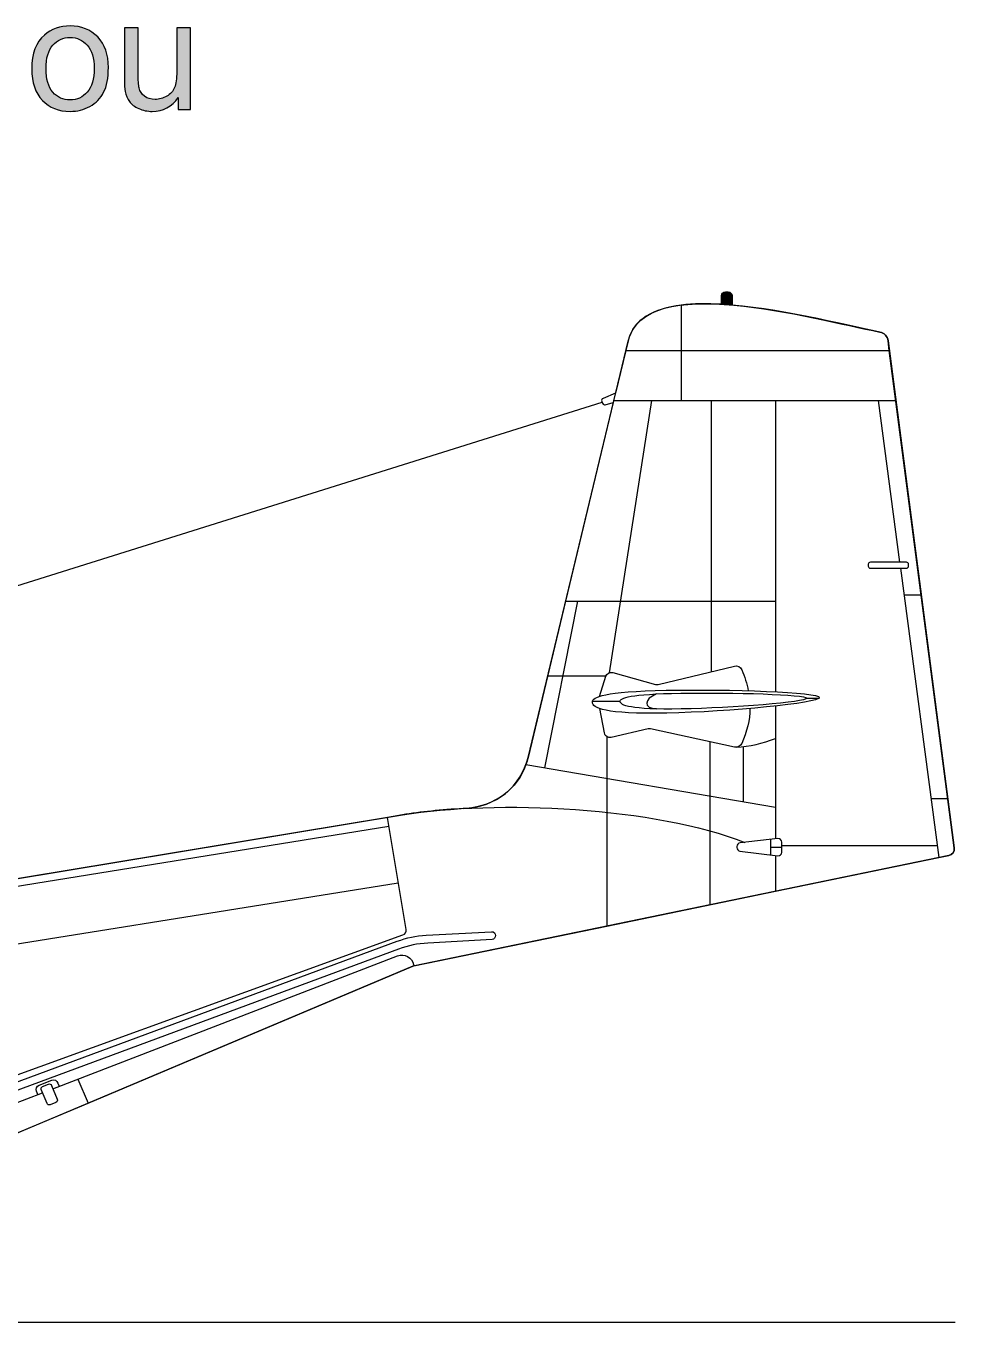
# Model space of a CAD drawing. Extents: x 65 to 355, y 40 to 244.
# Drawn here: x 152.9 to 190.3, y 190.4 to 242.6 of the extents above; entities that cross this region are included whole.
import ezdxf

# ---------------------------------------------------------------- set-up
doc = ezdxf.new("R2010")
doc.units = 0
doc.header["$MEASUREMENT"] = 0
for name, color, linetype in [('4-VIEW', 7, 'CONTINUOUS'), ('SOLIDS', 7, 'CONTINUOUS'), ('TITLE', 7, 'CONTINUOUS')]:
    doc.layers.add(name, color=color, linetype=linetype)

# ---------------------------------------------------------------- blocks, each defined once
blk = doc.blocks.new('BLOCK_28')
at = {"layer": 'TITLE'}
h = blk.add_hatch(color=7, dxfattribs=at)
h.dxf.hatch_style = 2
edge = h.paths.add_edge_path()
edge.add_spline(control_points=[(153.128, 240.905), (153.128, 241.515), (153.297, 241.967), (153.636, 242.26), (153.92, 242.504), (154.265, 242.626), (154.672, 242.626), (155.125, 242.626), (155.495, 242.478), (155.782, 242.181), (156.069, 241.884), (156.213, 241.475), (156.213, 240.952), (156.213, 240.528), (156.149, 240.195), (156.022, 239.952), (155.895, 239.709), (155.71, 239.52), (155.467, 239.386), (155.224, 239.252), (154.959, 239.184), (154.672, 239.184), (154.211, 239.184), (153.838, 239.332), (153.554, 239.628), (153.27, 239.923), (153.128, 240.349), (153.128, 240.905)], knot_values=[0, 0, 0, 0, 1, 1, 1, 2, 2, 2, 3, 3, 3, 4, 4, 4, 5, 5, 5, 6, 6, 6, 7, 7, 7, 8, 8, 8, 9, 9, 9, 9], degree=3, periodic=1)
edge = h.paths.add_edge_path()
edge.add_spline(control_points=[(153.702, 240.905), (153.702, 240.484), (153.794, 240.168), (153.978, 239.958), (154.161, 239.748), (154.393, 239.643), (154.672, 239.643), (154.949, 239.643), (155.18, 239.749), (155.363, 239.96), (155.547, 240.17), (155.639, 240.492), (155.639, 240.924), (155.639, 241.331), (155.547, 241.64), (155.362, 241.849), (155.177, 242.059), (154.947, 242.164), (154.672, 242.164), (154.393, 242.164), (154.161, 242.06), (153.978, 241.851), (153.794, 241.642), (153.702, 241.327), (153.702, 240.905)], knot_values=[0, 0, 0, 0, 1, 1, 1, 2, 2, 2, 3, 3, 3, 4, 4, 4, 5, 5, 5, 6, 6, 6, 7, 7, 7, 8, 8, 8, 8], degree=3, periodic=1)
h = blk.add_hatch(color=7, dxfattribs=at)
h.dxf.hatch_style = 2
edge = h.paths.add_edge_path()
edge.add_spline(control_points=[(159.025, 239.259), (159.025, 239.259), (159.025, 239.742), (159.025, 239.742), (158.769, 239.37), (158.421, 239.184), (157.98, 239.184), (157.786, 239.184), (157.605, 239.222), (157.436, 239.296), (157.268, 239.37), (157.143, 239.464), (157.061, 239.577), (156.979, 239.689), (156.922, 239.827), (156.889, 239.991), (156.866, 240.1), (156.855, 240.274), (156.855, 240.511), (156.855, 240.511), (156.855, 242.552), (156.855, 242.552), (156.855, 242.552), (157.413, 242.552), (157.413, 242.552), (157.413, 242.552), (157.413, 240.725), (157.413, 240.725), (157.413, 240.434), (157.424, 240.238), (157.447, 240.136), (157.482, 239.989), (157.557, 239.874), (157.67, 239.791), (157.784, 239.707), (157.925, 239.665), (158.092, 239.665), (158.259, 239.665), (158.417, 239.708), (158.563, 239.794), (158.71, 239.879), (158.814, 239.996), (158.875, 240.144), (158.936, 240.292), (158.966, 240.506), (158.966, 240.787), (158.966, 240.787), (158.966, 242.552), (158.966, 242.552), (158.966, 242.552), (159.524, 242.552), (159.524, 242.552), (159.524, 242.552), (159.524, 239.259), (159.524, 239.259), (159.524, 239.259), (159.025, 239.259), (159.025, 239.259)], knot_values=[0, 0, 0, 0, 1, 1, 1, 2, 2, 2, 3, 3, 3, 4, 4, 4, 5, 5, 5, 6, 6, 6, 7, 7, 7, 8, 8, 8, 9, 9, 9, 10, 10, 10, 11, 11, 11, 12, 12, 12, 13, 13, 13, 14, 14, 14, 15, 15, 15, 16, 16, 16, 17, 17, 17, 18, 18, 18, 19, 19, 19, 19], degree=3, periodic=1)
for points, knots in [([(153.128, 240.905), (153.128, 241.515), (153.297, 241.967), (153.636, 242.26), (153.92, 242.504), (154.265, 242.626), (154.672, 242.626), (155.125, 242.626), (155.495, 242.478), (155.782, 242.181), (156.069, 241.884), (156.213, 241.475), (156.213, 240.952), (156.213, 240.528), (156.149, 240.195), (156.022, 239.952), (155.895, 239.709), (155.71, 239.52), (155.467, 239.386), (155.224, 239.252), (154.959, 239.184), (154.672, 239.184), (154.211, 239.184), (153.838, 239.332), (153.554, 239.628), (153.27, 239.923), (153.128, 240.349), (153.128, 240.905)], [0, 0, 0, 0, 1, 1, 1, 2, 2, 2, 3, 3, 3, 4, 4, 4, 5, 5, 5, 6, 6, 6, 7, 7, 7, 8, 8, 8, 9, 9, 9, 9]), ([(159.025, 239.259), (159.025, 239.259), (159.025, 239.742), (159.025, 239.742), (158.769, 239.37), (158.421, 239.184), (157.98, 239.184), (157.786, 239.184), (157.605, 239.222), (157.436, 239.296), (157.268, 239.37), (157.143, 239.464), (157.061, 239.577), (156.979, 239.689), (156.922, 239.827), (156.889, 239.991), (156.866, 240.1), (156.855, 240.274), (156.855, 240.511), (156.855, 240.511), (156.855, 242.552), (156.855, 242.552), (156.855, 242.552), (157.413, 242.552), (157.413, 242.552), (157.413, 242.552), (157.413, 240.725), (157.413, 240.725), (157.413, 240.434), (157.424, 240.238), (157.447, 240.136), (157.482, 239.989), (157.557, 239.874), (157.67, 239.791), (157.784, 239.707), (157.925, 239.665), (158.092, 239.665), (158.259, 239.665), (158.417, 239.708), (158.563, 239.794), (158.71, 239.879), (158.814, 239.996), (158.875, 240.144), (158.936, 240.292), (158.966, 240.506), (158.966, 240.787), (158.966, 240.787), (158.966, 242.552), (158.966, 242.552), (158.966, 242.552), (159.524, 242.552), (159.524, 242.552), (159.524, 242.552), (159.524, 239.259), (159.524, 239.259), (159.524, 239.259), (159.025, 239.259), (159.025, 239.259)], [0, 0, 0, 0, 1, 1, 1, 2, 2, 2, 3, 3, 3, 4, 4, 4, 5, 5, 5, 6, 6, 6, 7, 7, 7, 8, 8, 8, 9, 9, 9, 10, 10, 10, 11, 11, 11, 12, 12, 12, 13, 13, 13, 14, 14, 14, 15, 15, 15, 16, 16, 16, 17, 17, 17, 18, 18, 18, 19, 19, 19, 19]), ([(153.702, 240.905), (153.702, 240.484), (153.794, 240.168), (153.978, 239.958), (154.161, 239.748), (154.393, 239.643), (154.672, 239.643), (154.949, 239.643), (155.18, 239.749), (155.363, 239.96), (155.547, 240.17), (155.639, 240.492), (155.639, 240.924), (155.639, 241.331), (155.547, 241.64), (155.362, 241.849), (155.177, 242.059), (154.947, 242.164), (154.672, 242.164), (154.393, 242.164), (154.161, 242.06), (153.978, 241.851), (153.794, 241.642), (153.702, 241.327), (153.702, 240.905)], [0, 0, 0, 0, 1, 1, 1, 2, 2, 2, 3, 3, 3, 4, 4, 4, 5, 5, 5, 6, 6, 6, 7, 7, 7, 8, 8, 8, 8])]:
    blk.add_open_spline(points, degree=3, knots=knots, dxfattribs=at)

msp = doc.modelspace()

# ---------------------------------------------------------------- hatches: boundary and pattern name
at = {"layer": 'SOLIDS'}
h = msp.add_hatch(color=7, dxfattribs=at)
edge = h.paths.add_edge_path()
edge.add_spline(control_points=[(180.899, 231.756), (180.899, 231.756), (180.909, 231.414), (180.909, 231.414), (181.047, 231.406), (181.188, 231.396), (181.33, 231.384), (181.33, 231.384), (181.33, 231.756), (181.33, 231.756), (181.33, 231.843), (181.257, 231.915), (181.17, 231.915), (181.17, 231.915), (181.058, 231.915), (181.058, 231.915), (180.971, 231.915), (180.899, 231.843), (180.899, 231.756)], knot_values=[0, 0, 0, 0, 1, 1, 1, 2, 2, 2, 3, 3, 3, 4, 4, 4, 5, 5, 5, 6, 6, 6, 6], degree=3, periodic=1)

# ---------------------------------------------------------------- linework, layer by layer
at = {"layer": '4-VIEW', "color": 7}
for points in [[(179.277, 231.381), (179.277, 227.547)], [(177.048, 229.551), (187.656, 229.551)], [(116.148, 208.669), (176.094, 227.471)], [(176.385, 216.578), (178.089, 227.547)], [(176.566, 227.547), (187.918, 227.547)], [(180.498, 216.622), (180.498, 227.547)], [(183.073, 227.547), (183.073, 215.807)], [(187.213, 227.547), (188.075, 221.028)], [(188.107, 220.786), (189.646, 209.136)], [(175.097, 219.461), (173.772, 212.749)], [(174.624, 219.461), (183.073, 219.461)], [(188.247, 219.72), (188.94, 219.72)], [(176.248, 216.437), (173.914, 216.437)], [(176.82, 215.419), (175.703, 215.419)], [(183.073, 215.237), (183.073, 209.884)], [(184.332, 215.549), (184.848, 215.549)], [(176.284, 214.004), (176.284, 206.357)], [(180.431, 213.799), (180.431, 207.255)], [(181.778, 213.604), (181.778, 211.39)], [(173.026, 212.877), (183.073, 211.161)], [(189.331, 211.516), (190.009, 211.516)], [(182.878, 209.861), (182.878, 209.242)], [(182.878, 209.552), (183.331, 209.552)], [(183.331, 209.613), (189.581, 209.613)], [(183.073, 209.217), (183.073, 207.765)], [(154.984, 200.212), (155.394, 199.241)], [(102.465, 190.425), (190.306, 190.425)]]:
    msp.add_lwpolyline(points, dxfattribs=at)
for points, knots in [([(170.504, 211.107), (171.833, 211.153), (172.833, 212.006), (173.11, 213.157), (173.11, 213.157), (177.139, 229.932), (177.139, 229.932), (177.814, 232.74), (184.452, 230.857), (187.275, 230.299), (187.453, 230.264), (187.582, 230.125), (187.606, 229.946), (187.606, 229.946), (190.273, 209.522), (190.273, 209.522), (190.292, 209.381), (190.199, 209.25), (190.06, 209.222), (190.06, 209.222), (168.475, 204.763), (168.475, 204.763), (168.475, 204.763), (151.477, 197.588), (151.477, 197.588), (150.32, 197.1), (149.246, 196.884), (147.991, 196.889), (147.991, 196.889), (136.127, 196.937), (136.127, 196.937)], [0, 0, 0, 0, 1, 1, 1, 2, 2, 2, 3, 3, 3, 4, 4, 4, 5, 5, 5, 6, 6, 6, 7, 7, 7, 8, 8, 8, 9, 9, 9, 10, 10, 10, 10]), ([(180.899, 231.415), (180.899, 231.415), (180.899, 231.756), (180.899, 231.756), (180.899, 231.843), (180.97, 231.915), (181.058, 231.915), (181.058, 231.915), (181.17, 231.915), (181.17, 231.915), (181.257, 231.915), (181.33, 231.843), (181.33, 231.756), (181.33, 231.756), (181.33, 231.388), (181.33, 231.388)], [0, 0, 0, 0, 1, 1, 1, 2, 2, 2, 3, 3, 3, 4, 4, 4, 5, 5, 5, 5]), ([(176.637, 227.84), (176.637, 227.84), (176.132, 227.625), (176.132, 227.625), (176.086, 227.605), (176.059, 227.552), (176.08, 227.506), (176.08, 227.506), (176.112, 227.43), (176.112, 227.43), (176.132, 227.383), (176.174, 227.353), (176.222, 227.367), (176.222, 227.367), (176.545, 227.458), (176.545, 227.458)], [0, 0, 0, 0, 1, 1, 1, 2, 2, 2, 3, 3, 3, 4, 4, 4, 5, 5, 5, 5]), ([(186.895, 221.028), (186.895, 221.028), (188.349, 221.028), (188.349, 221.028), (188.394, 221.028), (188.431, 220.992), (188.431, 220.947), (188.431, 220.947), (188.431, 220.868), (188.431, 220.868), (188.431, 220.823), (188.394, 220.786), (188.349, 220.786), (188.349, 220.786), (186.895, 220.786), (186.895, 220.786), (186.85, 220.786), (186.813, 220.823), (186.813, 220.868), (186.813, 220.868), (186.813, 220.947), (186.813, 220.947), (186.813, 220.992), (186.85, 221.028), (186.895, 221.028), (186.895, 221.028), (186.895, 221.028), (186.895, 221.028)], [0, 0, 0, 0, 1, 1, 1, 2, 2, 2, 3, 3, 3, 4, 4, 4, 5, 5, 5, 6, 6, 6, 7, 7, 7, 8, 8, 8, 9, 9, 9, 9]), ([(175.985, 215.625), (175.985, 215.625), (176.248, 216.437), (176.248, 216.437), (176.285, 216.55), (176.404, 216.615), (176.52, 216.583), (176.52, 216.583), (178.239, 216.107), (178.239, 216.107), (178.277, 216.097), (178.312, 216.096), (178.351, 216.105), (178.351, 216.105), (181.42, 216.844), (181.42, 216.844), (181.541, 216.873), (181.664, 216.812), (181.714, 216.697), (181.835, 216.416), (181.925, 216.134), (181.98, 215.851)], [0, 0, 0, 0, 1, 1, 1, 2, 2, 2, 3, 3, 3, 4, 4, 4, 5, 5, 5, 6, 6, 6, 7, 7, 7, 7]), ([(178.676, 215.869), (176.151, 215.817), (175.699, 215.605), (175.703, 215.386), (175.707, 215.167), (176.168, 214.896), (178.693, 214.949), (181.218, 215.001), (184.853, 215.357), (184.848, 215.576), (184.844, 215.795), (181.202, 215.922), (178.676, 215.869), (178.676, 215.869), (178.676, 215.869), (178.676, 215.869)], [0, 0, 0, 0, 1, 1, 1, 2, 2, 2, 3, 3, 3, 4, 4, 4, 5, 5, 5, 5]), ([(179.263, 215.752), (177.188, 215.716), (176.816, 215.57), (176.82, 215.419), (176.823, 215.268), (177.201, 215.081), (179.276, 215.117), (181.35, 215.153), (184.336, 215.399), (184.332, 215.549), (184.328, 215.701), (181.337, 215.788), (179.263, 215.752), (179.263, 215.752), (179.263, 215.752), (179.263, 215.752)], [0, 0, 0, 0, 1, 1, 1, 2, 2, 2, 3, 3, 3, 4, 4, 4, 5, 5, 5, 5]), ([(182.046, 215.137), (182.04, 214.67), (181.934, 214.2), (181.714, 213.726), (181.664, 213.617), (181.547, 213.559), (181.43, 213.584), (181.43, 213.584), (178.048, 214.312), (178.048, 214.312), (178.014, 214.319), (177.985, 214.319), (177.952, 214.311), (177.952, 214.311), (176.456, 213.973), (176.456, 213.973), (176.395, 213.959), (176.337, 213.97), (176.284, 214.004), (176.231, 214.039), (176.199, 214.088), (176.187, 214.15), (176.187, 214.15), (176.007, 215.13), (176.007, 215.13)], [0, 0, 0, 0, 1, 1, 1, 2, 2, 2, 3, 3, 3, 4, 4, 4, 5, 5, 5, 6, 6, 6, 7, 7, 7, 8, 8, 8, 8]), ([(135.487, 207.323), (135.487, 207.323), (145.901, 207.323), (145.901, 207.323), (146.51, 207.323), (147.03, 207.366), (147.631, 207.466), (147.631, 207.466), (168.052, 210.852), (168.052, 210.852), (171.813, 211.475), (178.285, 211.162), (181.834, 209.743)], [0, 0, 0, 0, 1, 1, 1, 2, 2, 2, 3, 3, 3, 4, 4, 4, 4]), ([(114.24, 198.277), (114.24, 198.277), (146.301, 198.277), (146.301, 198.277), (146.599, 198.277), (146.853, 198.322), (147.132, 198.424), (147.132, 198.424), (168.074, 206.02), (168.074, 206.02), (168.161, 206.052), (168.213, 206.139), (168.197, 206.231), (168.197, 206.231), (167.448, 210.751), (167.448, 210.751)], [0, 0, 0, 0, 1, 1, 1, 2, 2, 2, 3, 3, 3, 4, 4, 4, 5, 5, 5, 5]), ([(135.986, 207.043), (135.986, 207.043), (145.901, 207.043), (145.901, 207.043), (146.51, 207.043), (147.03, 207.089), (147.631, 207.186), (147.631, 207.186), (167.506, 210.4), (167.506, 210.4)], [0, 0, 0, 0, 1, 1, 1, 2, 2, 2, 3, 3, 3, 3]), ([(181.519, 209.534), (181.519, 209.534), (181.519, 209.579), (181.519, 209.579), (181.519, 209.653), (181.574, 209.714), (181.646, 209.722), (181.646, 209.722), (183.171, 209.895), (183.171, 209.895), (183.257, 209.904), (183.331, 209.838), (183.331, 209.752), (183.331, 209.752), (183.331, 209.348), (183.331, 209.348), (183.331, 209.261), (183.256, 209.195), (183.17, 209.205), (183.17, 209.205), (181.645, 209.392), (181.645, 209.392), (181.573, 209.4), (181.519, 209.461), (181.519, 209.534), (181.519, 209.534), (181.519, 209.534), (181.519, 209.534)], [0, 0, 0, 0, 1, 1, 1, 2, 2, 2, 3, 3, 3, 4, 4, 4, 5, 5, 5, 6, 6, 6, 7, 7, 7, 8, 8, 8, 9, 9, 9, 9]), ([(140.102, 204.709), (140.102, 204.709), (146.332, 204.709), (146.332, 204.709), (146.537, 204.709), (146.711, 204.723), (146.913, 204.756), (146.913, 204.756), (167.885, 208.113), (167.885, 208.113)], [0, 0, 0, 0, 1, 1, 1, 2, 2, 2, 3, 3, 3, 3]), ([(135.079, 197.994), (135.079, 197.994), (146.274, 197.975), (146.274, 197.975), (146.632, 197.974), (146.937, 198.029), (147.274, 198.153), (147.274, 198.153), (167.836, 205.76), (167.836, 205.76), (168.232, 205.907), (168.59, 205.98), (169.011, 206.003), (169.011, 206.003), (171.644, 206.145), (171.644, 206.145), (171.836, 206.156), (171.854, 205.838), (171.661, 205.827), (171.661, 205.827), (169.077, 205.687), (169.077, 205.687), (168.655, 205.664), (168.298, 205.591), (167.901, 205.444), (167.901, 205.444), (147.33, 197.834), (147.33, 197.834), (146.995, 197.71), (146.688, 197.656), (146.33, 197.656), (146.33, 197.656), (135.079, 197.675), (135.079, 197.675)], [0, 0, 0, 0, 1, 1, 1, 2, 2, 2, 3, 3, 3, 4, 4, 4, 5, 5, 5, 6, 6, 6, 7, 7, 7, 8, 8, 8, 9, 9, 9, 10, 10, 10, 11, 11, 11, 11]), ([(153.979, 199.824), (153.979, 199.824), (167.859, 205.172), (167.859, 205.172), (167.995, 205.224), (168.133, 205.215), (168.26, 205.146), (168.388, 205.076), (168.47, 204.965), (168.499, 204.823), (168.499, 204.823), (168.51, 204.77), (168.51, 204.77)], [0, 0, 0, 0, 1, 1, 1, 2, 2, 2, 3, 3, 3, 4, 4, 4, 4]), ([(153.368, 199.589), (153.368, 199.589), (153.319, 199.718), (153.319, 199.718), (153.282, 199.816), (153.33, 199.926), (153.427, 199.964), (153.427, 199.964), (153.933, 200.165), (153.933, 200.165), (154.033, 200.204), (154.146, 200.154), (154.183, 200.053), (154.183, 200.053), (154.231, 199.921), (154.231, 199.921)], [0, 0, 0, 0, 1, 1, 1, 2, 2, 2, 3, 3, 3, 4, 4, 4, 5, 5, 5, 5]), ([(153.512, 199.787), (153.512, 199.787), (153.741, 199.228), (153.741, 199.228), (153.761, 199.179), (153.817, 199.155), (153.867, 199.175), (153.867, 199.175), (154.101, 199.271), (154.101, 199.271), (154.15, 199.291), (154.174, 199.348), (154.153, 199.397), (154.153, 199.397), (153.925, 199.956), (153.925, 199.956), (153.905, 200.005), (153.848, 200.029), (153.799, 200.009), (153.799, 200.009), (153.565, 199.913), (153.565, 199.913), (153.516, 199.893), (153.492, 199.836), (153.512, 199.787), (153.512, 199.787), (153.512, 199.787), (153.512, 199.787)], [0, 0, 0, 0, 1, 1, 1, 2, 2, 2, 3, 3, 3, 4, 4, 4, 5, 5, 5, 6, 6, 6, 7, 7, 7, 8, 8, 8, 9, 9, 9, 9]), ([(149.461, 196.998), (149.461, 196.998), (149.461, 197.756), (149.461, 197.756), (149.461, 197.957), (149.579, 198.129), (149.767, 198.202), (149.767, 198.202), (153.563, 199.664), (153.563, 199.664)], [0, 0, 0, 0, 1, 1, 1, 2, 2, 2, 3, 3, 3, 3])]:
    msp.add_open_spline(points, degree=3, knots=knots, dxfattribs=at)
for points in [[(178.29, 215.722), (177.76, 215.521), (177.753, 215.143), (178.29, 215.118)], [(181.499, 213.579), (182.031, 213.61), (182.555, 213.736), (183.073, 213.922)]]:
    msp.add_open_spline(points, degree=3, dxfattribs=at)
at = {"layer": 'SOLIDS'}
for points, knots in [([(180.899, 231.756), (180.899, 231.756), (180.909, 231.414), (180.909, 231.414), (181.047, 231.406), (181.188, 231.396), (181.33, 231.384), (181.33, 231.384), (181.33, 231.756), (181.33, 231.756), (181.33, 231.843), (181.257, 231.915), (181.17, 231.915), (181.17, 231.915), (181.058, 231.915), (181.058, 231.915), (180.971, 231.915), (180.899, 231.843), (180.899, 231.756)], [0, 0, 0, 0, 1, 1, 1, 2, 2, 2, 3, 3, 3, 4, 4, 4, 5, 5, 5, 6, 6, 6, 6]), ([(170.627, 211.114), (171.786, 211.198), (172.677, 211.904), (173.026, 212.877), (173.059, 212.968), (173.087, 213.061), (173.11, 213.157), (173.11, 213.157), (174.624, 219.461), (174.624, 219.461), (174.624, 219.461), (176.545, 227.458), (176.545, 227.458), (176.545, 227.458), (176.223, 227.367), (176.223, 227.367), (176.174, 227.353), (176.132, 227.383), (176.112, 227.43), (176.112, 227.43), (176.08, 227.506), (176.08, 227.506), (176.06, 227.552), (176.086, 227.605), (176.133, 227.625), (176.133, 227.625), (176.637, 227.84), (176.637, 227.84), (176.637, 227.84), (177.048, 229.551), (177.048, 229.551), (177.048, 229.551), (177.139, 229.932), (177.139, 229.932), (177.354, 230.824), (178.171, 231.243), (179.277, 231.381), (179.77, 231.442), (180.32, 231.448), (180.899, 231.415), (183.11, 231.289), (185.749, 230.6), (187.275, 230.299), (187.453, 230.264), (187.582, 230.125), (187.606, 229.946), (187.606, 229.946), (187.656, 229.551), (187.656, 229.551), (187.656, 229.551), (190.273, 209.522), (190.273, 209.522), (190.292, 209.381), (190.199, 209.25), (190.06, 209.222), (190.06, 209.222), (189.646, 209.136), (189.646, 209.136), (189.646, 209.136), (183.073, 207.779), (183.073, 207.779), (183.073, 207.779), (176.284, 206.376), (176.284, 206.376), (176.284, 206.376), (168.511, 204.77), (168.511, 204.77), (168.511, 204.77), (168.475, 204.763), (168.475, 204.763), (168.475, 204.763), (155.394, 199.241), (155.394, 199.241), (155.394, 199.241), (152.327, 197.948), (152.327, 197.948), (152.327, 197.948), (151.477, 197.588), (151.477, 197.588), (150.794, 197.3), (150.14, 197.106), (149.461, 196.998), (148.99, 196.922), (148.505, 196.887), (147.991, 196.889), (147.991, 196.889), (143.308, 196.908), (143.308, 196.908), (143.308, 196.908), (143.308, 196.707), (143.308, 196.707), (143.308, 196.619), (143.237, 196.547), (143.149, 196.547), (143.149, 196.547), (142.941, 196.547), (142.941, 196.547), (142.853, 196.547), (142.781, 196.619), (142.781, 196.707), (142.781, 196.707), (142.781, 196.91), (142.781, 196.91), (142.781, 196.91), (136.127, 196.936), (136.127, 196.936), (136.536, 196.574), (136.794, 196.044), (136.794, 195.454), (136.794, 194.36), (135.907, 193.473), (134.813, 193.473), (133.72, 193.473), (132.833, 194.36), (132.833, 195.454), (132.833, 196.049), (133.096, 196.584), (133.512, 196.947), (133.512, 196.947), (128.236, 196.968), (128.236, 196.968), (128.236, 196.968), (128.236, 196.735), (128.236, 196.735), (128.236, 196.673), (128.186, 196.623), (128.125, 196.623), (128.125, 196.623), (127.465, 196.623), (127.465, 196.623), (127.404, 196.623), (127.354, 196.673), (127.354, 196.735), (127.354, 196.735), (127.354, 196.971), (127.354, 196.971), (127.354, 196.971), (126.769, 196.974), (126.769, 196.974), (126.769, 196.974), (126.769, 196.477), (126.769, 196.477), (126.769, 196.415), (126.719, 196.365), (126.658, 196.365), (126.658, 196.365), (126.475, 196.365), (126.475, 196.365), (126.414, 196.365), (126.364, 196.415), (126.364, 196.477), (126.364, 196.477), (126.364, 196.975), (126.364, 196.975), (126.364, 196.975), (125.468, 196.979), (125.468, 196.979), (125.468, 196.979), (125.387, 195.931), (125.387, 195.931), (125.379, 195.831), (125.296, 195.754), (125.196, 195.754), (125.196, 195.754), (124.964, 195.754), (124.964, 195.754), (124.858, 195.754), (124.773, 195.84), (124.773, 195.945), (124.773, 195.945), (124.773, 196.982), (124.773, 196.982), (124.773, 196.982), (124.341, 196.983), (124.341, 196.983), (124.341, 196.983), (114.241, 197.023), (114.241, 197.023), (114.241, 197.023), (111.287, 197.035), (111.287, 197.035), (111.287, 197.035), (111.328, 196.937), (111.328, 196.937), (111.349, 196.889), (111.326, 196.833), (111.278, 196.812), (111.278, 196.812), (111.22, 196.788), (111.22, 196.788), (111.172, 196.767), (111.116, 196.79), (111.096, 196.838), (111.096, 196.838), (111.012, 197.037), (111.012, 197.037), (111.012, 197.037), (110.409, 197.039), (110.409, 197.039), (110.409, 197.039), (108.003, 197.048), (108.003, 197.048), (107.057, 197.063), (106.23, 197.169), (105.521, 197.348), (105.344, 197.392), (105.175, 197.442), (105.012, 197.495), (105.012, 197.495), (104.432, 197.717), (104.432, 197.717), (104.432, 197.717), (103.998, 197.932), (103.998, 197.932), (103.998, 197.932), (103.635, 198.157), (103.635, 198.157), (103.635, 198.157), (103.633, 198.158), (103.633, 198.158), (103.633, 198.158), (103.633, 198.158), (103.633, 198.158), (103.633, 198.158), (103.28, 198.431), (103.28, 198.431), (103.28, 198.431), (103.28, 198.431), (103.28, 198.431), (103.165, 198.532), (103.059, 198.636), (102.964, 198.745), (102.014, 199.823), (102.05, 201.263), (103.042, 202.608), (103.179, 202.793), (103.334, 202.977), (103.507, 203.157), (104.161, 203.84), (105.074, 204.479), (106.242, 205.01), (106.538, 205.145), (106.85, 205.272), (107.179, 205.392), (107.374, 205.463), (107.532, 205.563), (107.671, 205.706), (107.699, 205.734), (107.725, 205.764), (107.752, 205.795), (108.684, 206.921), (110.034, 207.653), (111.519, 207.653), (111.519, 207.653), (113.663, 207.653), (113.663, 207.653), (113.663, 207.653), (114.241, 207.653), (114.241, 207.653), (114.241, 207.653), (115.614, 207.653), (115.614, 207.653), (115.614, 207.653), (115.472, 208.529), (115.472, 208.529), (115.472, 208.529), (115.377, 208.529), (115.377, 208.529), (115.332, 208.529), (115.295, 208.566), (115.295, 208.611), (115.295, 208.611), (115.295, 208.669), (115.295, 208.669), (115.295, 208.714), (115.332, 208.751), (115.377, 208.751), (115.377, 208.751), (116.067, 208.751), (116.067, 208.751), (116.112, 208.751), (116.148, 208.714), (116.148, 208.669), (116.148, 208.669), (116.148, 208.611), (116.148, 208.611), (116.148, 208.566), (116.112, 208.529), (116.067, 208.529), (116.067, 208.529), (115.898, 208.529), (115.898, 208.529), (115.898, 208.529), (116.057, 207.653), (116.057, 207.653), (116.057, 207.653), (116.325, 207.653), (116.325, 207.653), (116.325, 207.653), (123.133, 207.653), (123.133, 207.653), (124.145, 207.803), (125.171, 207.895), (126.181, 207.958), (126.192, 208.012), (126.206, 208.066), (126.221, 208.118), (126.271, 208.278), (126.341, 208.427), (126.432, 208.559), (126.672, 208.911), (127.05, 209.143), (127.509, 209.143), (127.51, 209.143), (127.511, 209.143), (127.512, 209.143), (129.723, 209.143), (130.781, 209.11), (132.323, 208.52), (132.323, 208.52), (132.969, 208.52), (132.969, 208.52), (133.128, 208.52), (133.264, 208.443), (133.348, 208.308), (133.348, 208.308), (133.545, 207.988), (133.545, 207.988), (133.741, 207.895), (133.947, 207.794), (134.164, 207.686), (134.178, 207.703), (134.199, 207.714), (134.222, 207.714), (134.222, 207.714), (134.74, 207.73), (134.74, 207.73), (134.755, 207.73), (134.768, 207.727), (134.781, 207.719), (134.781, 207.719), (135.487, 207.323), (135.487, 207.323), (135.487, 207.323), (145.901, 207.323), (145.901, 207.323), (146.154, 207.323), (146.391, 207.331), (146.624, 207.346), (146.955, 207.369), (147.279, 207.407), (147.631, 207.466), (147.631, 207.466), (149.181, 207.723), (149.181, 207.723), (149.181, 207.723), (167.448, 210.751), (167.448, 210.751), (167.448, 210.751), (168.052, 210.852), (168.052, 210.852), (168.781, 210.972), (169.612, 211.058), (170.505, 211.107), (170.545, 211.11), (170.586, 211.112), (170.627, 211.114)], [0, 0, 0, 0, 1, 1, 1, 2, 2, 2, 3, 3, 3, 4, 4, 4, 5, 5, 5, 6, 6, 6, 7, 7, 7, 8, 8, 8, 9, 9, 9, 10, 10, 10, 11, 11, 11, 12, 12, 12, 13, 13, 13, 14, 14, 14, 15, 15, 15, 16, 16, 16, 17, 17, 17, 18, 18, 18, 19, 19, 19, 20, 20, 20, 21, 21, 21, 22, 22, 22, 23, 23, 23, 24, 24, 24, 25, 25, 25, 26, 26, 26, 27, 27, 27, 28, 28, 28, 29, 29, 29, 30, 30, 30, 31, 31, 31, 32, 32, 32, 33, 33, 33, 34, 34, 34, 35, 35, 35, 36, 36, 36, 37, 37, 37, 38, 38, 38, 39, 39, 39, 40, 40, 40, 41, 41, 41, 42, 42, 42, 43, 43, 43, 44, 44, 44, 45, 45, 45, 46, 46, 46, 47, 47, 47, 48, 48, 48, 49, 49, 49, 50, 50, 50, 51, 51, 51, 52, 52, 52, 53, 53, 53, 54, 54, 54, 55, 55, 55, 56, 56, 56, 57, 57, 57, 58, 58, 58, 59, 59, 59, 60, 60, 60, 61, 61, 61, 62, 62, 62, 63, 63, 63, 64, 64, 64, 65, 65, 65, 66, 66, 66, 67, 67, 67, 68, 68, 68, 69, 69, 69, 70, 70, 70, 71, 71, 71, 72, 72, 72, 73, 73, 73, 74, 74, 74, 75, 75, 75, 76, 76, 76, 77, 77, 77, 78, 78, 78, 79, 79, 79, 80, 80, 80, 81, 81, 81, 82, 82, 82, 83, 83, 83, 84, 84, 84, 85, 85, 85, 86, 86, 86, 87, 87, 87, 88, 88, 88, 89, 89, 89, 90, 90, 90, 91, 91, 91, 92, 92, 92, 93, 93, 93, 94, 94, 94, 95, 95, 95, 96, 96, 96, 97, 97, 97, 98, 98, 98, 99, 99, 99, 100, 100, 100, 101, 101, 101, 102, 102, 102, 103, 103, 103, 104, 104, 104, 105, 105, 105, 106, 106, 106, 107, 107, 107, 108, 108, 108, 109, 109, 109, 110, 110, 110, 111, 111, 111, 112, 112, 112, 113, 113, 113, 114, 114, 114, 115, 115, 115, 116, 116, 116, 117, 117, 117, 118, 118, 118, 119, 119, 119, 120, 120, 120, 121, 121, 121, 122, 122, 122, 122])]:
    msp.add_open_spline(points, degree=3, knots=knots, dxfattribs=at)

# ---------------------------------------------------------------- block references
at = {"layer": 'TITLE'}
msp.add_blockref('BLOCK_28', (0, 0), dxfattribs=at)

doc.saveas('drawing.dxf')
